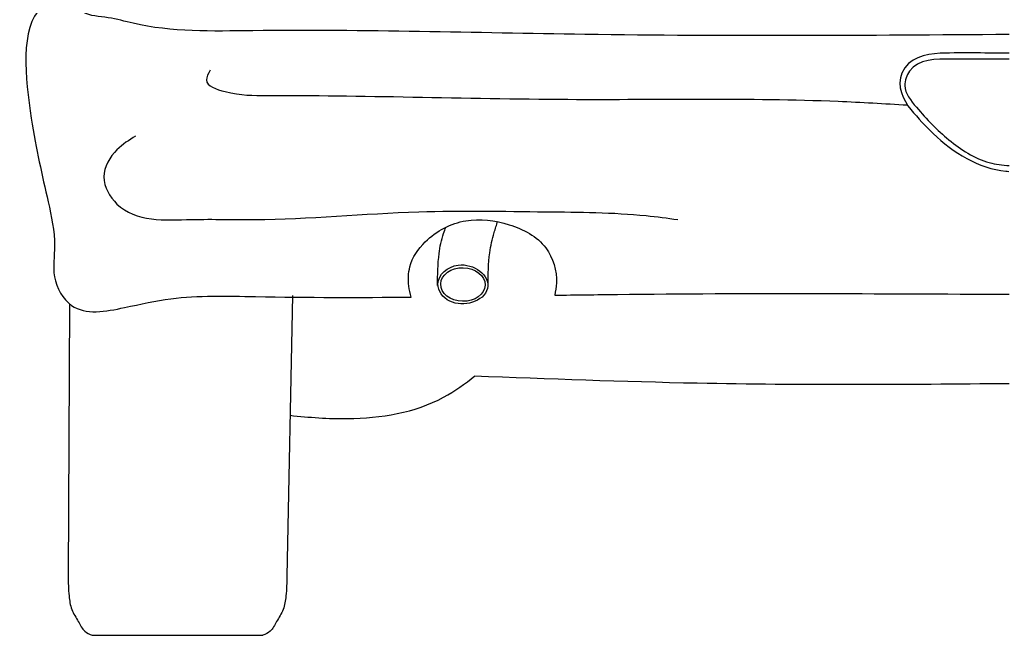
# Model space of a CAD drawing. Extents: x -11.06 to -9.03, y 5.45 to 7.1.
# Drawn here: x -10.943 to -10.04, y 5.453 to 6.015 of the extents above; entities that cross this region are included whole.
import ezdxf

# ---------------------------------------------------------------- set-up
doc = ezdxf.new("R2010")
doc.units = 0
doc.layers.add('206', color=7, linetype='CONTINUOUS')

msp = doc.modelspace()

# ---------------------------------------------------------------- linework, layer by layer
at = {"layer": '206'}
for p, q in [((-10.69443, 5.76297), (-10.6995, 5.50687)), ((-10.89787, 5.75538), (-10.89925, 5.50687)), ((-10.87728, 5.45288), (-10.72147, 5.45288))]:
    msp.add_line(p, q, dxfattribs=at)
msp.add_ellipse((-10.53885, 5.77313), major_axis=(-0.02024, 0.00051), ratio=0.75643, start_param=0.003144417110275466, end_param=6.286329724289862, dxfattribs=at)
for points, knots in [([(-10.0402, 6.00142), (-10.1696, 6.0005), (-10.40022, 5.99892), (-10.66448, 6.00713), (-10.81273, 6.00324), (-10.86207, 6.0177), (-10.89142, 6.0184), (-10.90405, 6.05369), (-10.9068, 6.10053), (-10.85041, 6.12176), (-10.7358, 6.11429), (-10.53725, 6.11531), (-10.2997, 6.10494), (-10.12943, 6.10661), (-10.05309, 6.10172), (-10.0402, 6.10085)], [0.004288, 0.004288, 0.004288, 0.004288, 0.318192, 0.563782, 0.652399, 0.671302, 0.690205, 0.717372, 0.747739, 0.789669, 0.837218, 1.036623, 1.263776, 1.418273, 1.449678, 1.449678, 1.449678, 1.449678]), ([(-10.92352, 6.0263), (-10.94331, 6.00806), (-10.93472, 5.92326), (-10.92026, 5.86184), (-10.90938, 5.81244), (-10.91502, 5.77939), (-10.89458, 5.74271), (-10.84801, 5.75175), (-10.79506, 5.76377), (-10.70624, 5.76119), (-10.63311, 5.76122), (-10.58604, 5.76162)], [0.0279083, 0.0279083, 0.0279083, 0.0279083, 0.1030996, 0.1638216, 0.1954443, 0.2173348, 0.2412085, 0.2803672, 0.3153628, 0.3779863, 0.4925116, 0.4925116, 0.4925116, 0.4925116]), ([(-10.0402, 5.98427), (-10.05967, 5.98426), (-10.0797, 5.98516), (-10.11677, 5.98372), (-10.13198, 5.98015), (-10.14326, 5.95469), (-10.13702, 5.94129), (-10.12314, 5.92481), (-10.11657, 5.91767), (-10.09166, 5.89387), (-10.06808, 5.87882), (-10.04241, 5.87652), (-10.04149, 5.87645), (-10.04056, 5.87638)], [0.0078414, 0.0078414, 0.0078414, 0.0078414, 0.0575002, 0.0575002, 0.085979, 0.085979, 0.1092566, 0.1092566, 0.1325341, 0.1325341, 0.1908557, 0.1908557, 0.1930376, 0.1930376, 0.1930376, 0.1930376]), ([(-10.0402, 5.97894), (-10.05654, 5.97893), (-10.08639, 5.97895), (-10.1286, 5.97925), (-10.13844, 5.95131), (-10.12016, 5.92885), (-10.09662, 5.90433), (-10.06643, 5.88454), (-10.04638, 5.88215), (-10.0402, 5.88169)], [0.0078414, 0.0078414, 0.0078414, 0.0078414, 0.0495181, 0.0823767, 0.093183, 0.1107767, 0.1440204, 0.1780649, 0.1930376, 0.1930376, 0.1930376, 0.1930376]), ([(-10.76955, 5.96878), (-10.7713, 5.96564), (-10.77685, 5.95572), (-10.74691, 5.9455), (-10.64835, 5.94667), (-10.44909, 5.93953), (-10.25753, 5.94438), (-10.15423, 5.93834), (-10.13313, 5.93709)], [0, 0, 0, 0, 0.0074157, 0.0234841, 0.0539292, 0.2772138, 0.4770569, 0.528351, 0.528351, 0.528351, 0.528351]), ([(-10.83758, 5.90858), (-10.84352, 5.90496), (-10.85705, 5.89668), (-10.87179, 5.87148), (-10.84745, 5.82904), (-10.78875, 5.83363), (-10.69923, 5.83081), (-10.59014, 5.84187), (-10.47142, 5.83932), (-10.39229, 5.83906), (-10.35226, 5.83374), (-10.34263, 5.83246)], [0, 0, 0, 0, 0.0207555, 0.0473584, 0.0739613, 0.1433418, 0.2011721, 0.3510048, 0.4666654, 0.5585764, 0.5876906, 0.5876906, 0.5876906, 0.5876906]), ([(-10.58604, 5.76162), (-10.58698, 5.76494), (-10.58896, 5.77396), (-10.58845, 5.79294), (-10.5712, 5.81794), (-10.53714, 5.83545), (-10.49647, 5.82998), (-10.46085, 5.81215), (-10.45173, 5.78176), (-10.45429, 5.76703), (-10.45502, 5.76335)], [0.0135651, 0.0135651, 0.0135651, 0.0135651, 0.0216387, 0.0351963, 0.0563524, 0.0898384, 0.122061, 0.1537344, 0.1798793, 0.1886436, 0.1886436, 0.1886436, 0.1886436]), ([(-10.56203, 5.77214), (-10.5619, 5.7819), (-10.56169, 5.79797), (-10.55812, 5.81583), (-10.55512, 5.82353), (-10.55438, 5.82538)], [0, 0, 0, 0, 0.02274568, 0.03746407, 0.04214256, 0.04214256, 0.04214256, 0.04214256]), ([(-10.51588, 5.77291), (-10.51581, 5.78269), (-10.51571, 5.79881), (-10.5113, 5.81809), (-10.50816, 5.82749), (-10.50701, 5.83093)], [0, 0, 0, 0, 0.02807144, 0.04623605, 0.05673468, 0.05673468, 0.05673468, 0.05673468]), ([(-10.56164, 5.77364), (-10.56177, 5.7672), (-10.55726, 5.7611), (-10.53844, 5.75184), (-10.51948, 5.75741), (-10.5135, 5.78143), (-10.52897, 5.79279), (-10.55296, 5.78946), (-10.56146, 5.78224), (-10.56164, 5.77364)], [0, 0, 0, 0, 1.019924, 1.019924, 2.971496, 2.971496, 4.923069, 4.923069, 6.283185, 6.283185, 6.283185, 6.283185]), ([(-10.45502, 5.76335), (-10.43595, 5.76363), (-10.29824, 5.76553), (-10.15963, 5.76483), (-10.0402, 5.76417)], [0.599053, 0.599053, 0.599053, 0.599053, 0.6456227, 0.9353967, 0.9353967, 0.9353967, 0.9353967]), ([(-10.69659, 5.65369), (-10.67922, 5.65179), (-10.63196, 5.64816), (-10.57084, 5.65783), (-10.53698, 5.68248), (-10.52782, 5.68973)], [0.0235424, 0.0235424, 0.0235424, 0.0235424, 0.0661037, 0.1386913, 0.1664639, 0.1664639, 0.1664639, 0.1664639]), ([(-10.52826, 5.68974), (-10.46048, 5.68715), (-10.29785, 5.68094), (-10.13512, 5.68195), (-10.0402, 5.68284)], [0, 0, 0, 0, 0.1648513, 0.3955461, 0.3955461, 0.3955461, 0.3955461]), ([(-10.89925, 5.50687), (-10.89911, 5.50085), (-10.89888, 5.49063), (-10.89667, 5.47595), (-10.88999, 5.46609), (-10.88523, 5.45623), (-10.87976, 5.45372), (-10.87728, 5.45288)], [0, 0, 0, 0, 0.0140995, 0.02396038, 0.03382909, 0.04223821, 0.04840269, 0.04840269, 0.04840269, 0.04840269]), ([(-10.6995, 5.50687), (-10.69963, 5.50085), (-10.69987, 5.49063), (-10.70207, 5.47595), (-10.70876, 5.46609), (-10.71352, 5.45623), (-10.71899, 5.45372), (-10.72147, 5.45288)], [0, 0, 0, 0, 0.0140995, 0.02396038, 0.03382909, 0.04223821, 0.04840269, 0.04840269, 0.04840269, 0.04840269])]:
    msp.add_open_spline(points, degree=3, knots=knots, dxfattribs=at)

doc.saveas('drawing.dxf')
